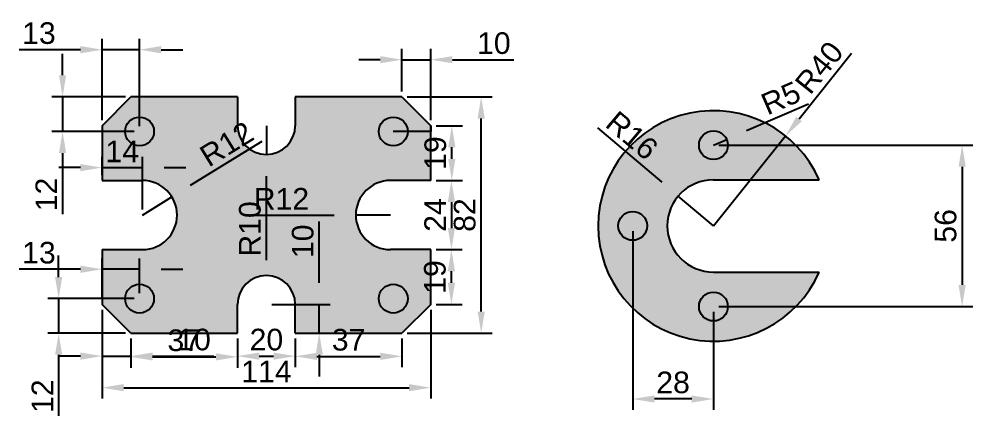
# Model space of a CAD drawing. Header units: millimetres. Extents: x 485 to 2758, y 170 to 959.
# Drawn here: x 901.2 to 1232, y 467.9 to 605.7 of the extents above; entities that cross this region are included whole.
import ezdxf

# ---------------------------------------------------------------- set-up
doc = ezdxf.new("R2010")
doc.units = ezdxf.units.MM
doc.styles.get("Standard").update_dxf_attribs({"font": 'arial_0.ttf'})
doc.dimstyles.new('ISO-25', dxfattribs={"dimscale": 3, "dimtxt": 2.5, "dimasz": 2.5, "dimexe": 1.25, "dimexo": 0.625, "dimtad": 1, "dimtxsty": 'Standard', "dimcen": 2.5, "dimadec": 0, "dimazin": 0, "dimtfac": 1, "dimtmove": 0, "dimatfit": 3, "dimfxl": 1, "dimarcsym": 0})

# ---------------------------------------------------------------- blocks, each defined once
blk = doc.blocks.new('*D151')
at = {"color": 0, "lineweight": -2, "transparency": 16777216}
for p, q in [((985.36, 563.18), (960.6, 547.9)), ((944.01, 537.65), (954.22, 543.96))]:
    blk.add_line(p, q, dxfattribs=at)
at = {"color": 0, "transparency": 16777216}
blk.add_solid([(959.94, 548.96), (961.26, 546.83), (954.22, 543.96)], dxfattribs=at)
at = {"layer": 'Defpoints', "color": 0, "transparency": 16777216}
for p in [(954.22, 543.96), (944.01, 537.65)]:
    blk.add_point(p, dxfattribs=at)
at = {"color": 0, "transparency": 16777216, "insert": (973.21, 562.31), "char_height": 7.5, "attachment_point": 5, "rotation": 31.691}
blk.add_mtext('R12', dxfattribs=at)
blk = doc.blocks.new('*D152')
at = {"color": 0, "lineweight": -2, "transparency": 16777216}
for p, q in [((930.01, 570.53), (930.01, 598.78)), ((943.01, 568.53), (943.01, 598.78)), ((922.51, 595.03), (901.22, 595.03)), ((943.01, 595.03), (930.01, 595.03)), ((950.51, 595.03), (958.01, 595.03))]:
    blk.add_line(p, q, dxfattribs=at)
at = {"color": 0, "transparency": 16777216}
for points in [[(922.51, 596.28), (922.51, 593.78), (930.01, 595.03)], [(950.51, 596.28), (950.51, 593.78), (943.01, 595.03)]]:
    blk.add_solid(points, dxfattribs=at)
at = {"layer": 'Defpoints', "color": 0, "transparency": 16777216}
for p in [(930.01, 595.03), (930.01, 568.65), (943.01, 566.65)]:
    blk.add_point(p, dxfattribs=at)
at = {"color": 0, "transparency": 16777216, "insert": (908.11, 600.74), "char_height": 7.5, "attachment_point": 5}
blk.add_mtext('13', dxfattribs=at)
blk = doc.blocks.new('*D153')
at = {"color": 0, "lineweight": -2, "transparency": 16777216}
for p, q in [((916.31, 586.15), (916.31, 593.65)), ((938.13, 578.65), (912.56, 578.65)), ((916.31, 578.65), (916.31, 566.65)), ((941.13, 566.65), (912.56, 566.65)), ((916.31, 559.15), (916.31, 537.94))]:
    blk.add_line(p, q, dxfattribs=at)
at = {"color": 0, "transparency": 16777216}
for points in [[(915.06, 586.15), (917.56, 586.15), (916.31, 578.65)], [(915.06, 559.15), (917.56, 559.15), (916.31, 566.65)]]:
    blk.add_solid(points, dxfattribs=at)
at = {"layer": 'Defpoints', "color": 0, "transparency": 16777216}
for p in [(940.01, 578.65), (916.31, 566.65), (943.01, 566.65)]:
    blk.add_point(p, dxfattribs=at)
at = {"color": 0, "transparency": 16777216, "insert": (910.67, 544.8), "char_height": 7.5, "attachment_point": 5, "rotation": 90}
blk.add_mtext('12', dxfattribs=at)
blk = doc.blocks.new('*D154')
at = {"color": 0, "lineweight": -2, "transparency": 16777216}
for p, q in [((930.01, 551.53), (930.01, 557.86)), ((944.01, 539.53), (944.01, 557.86)), ((922.51, 554.11), (915.01, 554.11)), ((930.01, 554.11), (944.01, 554.11)), ((951.51, 554.11), (959.01, 554.11))]:
    blk.add_line(p, q, dxfattribs=at)
at = {"color": 0, "transparency": 16777216}
for points in [[(922.51, 555.36), (922.51, 552.86), (930.01, 554.11)], [(951.51, 555.36), (951.51, 552.86), (944.01, 554.11)]]:
    blk.add_solid(points, dxfattribs=at)
at = {"layer": 'Defpoints', "color": 0, "transparency": 16777216}
for p in [(944.01, 554.11), (930.01, 549.65), (944.01, 537.65)]:
    blk.add_point(p, dxfattribs=at)
at = {"color": 0, "transparency": 16777216, "insert": (937.01, 559.75), "char_height": 7.5, "attachment_point": 5}
blk.add_mtext('14', dxfattribs=at)
blk = doc.blocks.new('*D155')
at = {"color": 0, "lineweight": -2, "transparency": 16777216}
for p, q in [((930.01, 508.53), (930.01, 522.59)), ((943.01, 510.53), (943.01, 522.59)), ((922.51, 518.84), (901.22, 518.84)), ((943.01, 518.84), (930.01, 518.84)), ((950.51, 518.84), (958.01, 518.84))]:
    blk.add_line(p, q, dxfattribs=at)
at = {"color": 0, "transparency": 16777216}
for points in [[(922.51, 520.09), (922.51, 517.59), (930.01, 518.84)], [(950.51, 520.09), (950.51, 517.59), (943.01, 518.84)]]:
    blk.add_solid(points, dxfattribs=at)
at = {"layer": 'Defpoints', "color": 0, "transparency": 16777216}
for p in [(930.01, 518.84), (930.01, 506.65), (943.01, 508.65)]:
    blk.add_point(p, dxfattribs=at)
at = {"color": 0, "transparency": 16777216, "insert": (908.11, 524.54), "char_height": 7.5, "attachment_point": 5}
blk.add_mtext('13', dxfattribs=at)
blk = doc.blocks.new('*D156')
at = {"color": 0, "lineweight": -2, "transparency": 16777216}
for p, q in [((914.95, 516.15), (914.95, 523.65)), ((941.13, 508.65), (911.2, 508.65)), ((914.95, 508.65), (914.95, 496.65)), ((938.13, 496.65), (911.2, 496.65)), ((914.95, 489.15), (914.95, 467.94))]:
    blk.add_line(p, q, dxfattribs=at)
at = {"color": 0, "transparency": 16777216}
for points in [[(913.7, 516.15), (916.2, 516.15), (914.95, 508.65)], [(913.7, 489.15), (916.2, 489.15), (914.95, 496.65)]]:
    blk.add_solid(points, dxfattribs=at)
at = {"layer": 'Defpoints', "color": 0, "transparency": 16777216}
for p in [(943.01, 508.65), (914.95, 496.65), (940.01, 496.65)]:
    blk.add_point(p, dxfattribs=at)
at = {"color": 0, "transparency": 16777216, "insert": (909.31, 474.8), "char_height": 7.5, "attachment_point": 5, "rotation": 90}
blk.add_mtext('12', dxfattribs=at)
blk = doc.blocks.new('*D149')
at = {"color": 0, "lineweight": -2, "transparency": 16777216}
for p, q in [((930.01, 504.78), (930.01, 484.95)), ((940.01, 494.78), (940.01, 484.95)), ((922.51, 488.7), (915.01, 488.7)), ((930.01, 488.7), (940.01, 488.7)), ((947.51, 488.7), (968.77, 488.7))]:
    blk.add_line(p, q, dxfattribs=at)
at = {"color": 0, "transparency": 16777216}
for points in [[(922.51, 489.95), (922.51, 487.45), (930.01, 488.7)], [(947.51, 489.95), (947.51, 487.45), (940.01, 488.7)]]:
    blk.add_solid(points, dxfattribs=at)
at = {"layer": 'Defpoints', "color": 0, "transparency": 16777216}
for p in [(930.01, 506.65), (940.01, 496.65), (940.01, 488.7)]:
    blk.add_point(p, dxfattribs=at)
at = {"color": 0, "transparency": 16777216, "insert": (961.89, 494.41), "char_height": 7.5, "attachment_point": 5}
blk.add_mtext('10', dxfattribs=at)
blk = doc.blocks.new('*D157')
at = {"color": 0, "lineweight": -2, "transparency": 16777216}
for p, q in [((940.01, 494.78), (940.01, 484.69)), ((977.01, 494.78), (977.01, 484.69)), ((947.51, 488.44), (969.51, 488.44))]:
    blk.add_line(p, q, dxfattribs=at)
at = {"color": 0, "transparency": 16777216}
for points in [[(947.51, 489.69), (947.51, 487.19), (940.01, 488.44)], [(969.51, 489.69), (969.51, 487.19), (977.01, 488.44)]]:
    blk.add_solid(points, dxfattribs=at)
at = {"layer": 'Defpoints', "color": 0, "transparency": 16777216}
for p in [(940.01, 496.65), (977.01, 496.65), (977.01, 488.44)]:
    blk.add_point(p, dxfattribs=at)
at = {"color": 0, "transparency": 16777216, "insert": (958.51, 494.15), "char_height": 7.5, "attachment_point": 5}
blk.add_mtext('37', dxfattribs=at)
blk = doc.blocks.new('*D150')
at = {"color": 0, "lineweight": -2, "transparency": 16777216}
for p, q in [((977.01, 494.78), (977.01, 484.94)), ((997.01, 494.78), (997.01, 484.94)), ((984.51, 488.69), (989.51, 488.69))]:
    blk.add_line(p, q, dxfattribs=at)
at = {"color": 0, "transparency": 16777216}
for points in [[(984.51, 489.94), (984.51, 487.44), (977.01, 488.69)], [(989.51, 489.94), (989.51, 487.44), (997.01, 488.69)]]:
    blk.add_solid(points, dxfattribs=at)
at = {"layer": 'Defpoints', "color": 0, "transparency": 16777216}
for p in [(977.01, 496.65), (997.01, 496.65), (997.01, 488.69)]:
    blk.add_point(p, dxfattribs=at)
at = {"color": 0, "transparency": 16777216, "insert": (987.01, 494.39), "char_height": 7.5, "attachment_point": 5}
blk.add_mtext('20', dxfattribs=at)
blk = doc.blocks.new('*D158')
at = {"color": 0, "lineweight": -2, "transparency": 16777216}
for p, q in [((997.01, 494.78), (997.01, 484.87)), ((1034.01, 494.78), (1034.01, 484.87)), ((1004.51, 488.62), (1026.51, 488.62))]:
    blk.add_line(p, q, dxfattribs=at)
at = {"color": 0, "transparency": 16777216}
for points in [[(1004.51, 489.87), (1004.51, 487.37), (997.01, 488.62)], [(1026.51, 489.87), (1026.51, 487.37), (1034.01, 488.62)]]:
    blk.add_solid(points, dxfattribs=at)
at = {"layer": 'Defpoints', "color": 0, "transparency": 16777216}
for p in [(997.01, 496.65), (1034.01, 496.65), (1034.01, 488.62)]:
    blk.add_point(p, dxfattribs=at)
at = {"color": 0, "transparency": 16777216, "insert": (1015.51, 494.33), "char_height": 7.5, "attachment_point": 5}
blk.add_mtext('37', dxfattribs=at)
blk = doc.blocks.new('*D159')
at = {"color": 0, "lineweight": -2, "transparency": 16777216}
for p, q in [((930.01, 504.78), (930.01, 474)), ((1044.01, 504.78), (1044.01, 474)), ((937.51, 477.75), (1036.51, 477.75))]:
    blk.add_line(p, q, dxfattribs=at)
at = {"color": 0, "transparency": 16777216}
for points in [[(937.51, 479), (937.51, 476.5), (930.01, 477.75)], [(1036.51, 479), (1036.51, 476.5), (1044.01, 477.75)]]:
    blk.add_solid(points, dxfattribs=at)
at = {"layer": 'Defpoints', "color": 0, "transparency": 16777216}
for p in [(930.01, 506.65), (1044.01, 506.65), (1044.01, 477.75)]:
    blk.add_point(p, dxfattribs=at)
at = {"color": 0, "transparency": 16777216, "insert": (987.01, 483.39), "char_height": 7.5, "attachment_point": 5}
blk.add_mtext('114', dxfattribs=at)
blk = doc.blocks.new('*D160')
at = {"color": 0, "lineweight": -2, "transparency": 16777216}
for p, q in [((1035.88, 578.65), (1065.25, 578.65)), ((1061.5, 504.15), (1061.5, 571.15)), ((1035.88, 496.65), (1065.25, 496.65))]:
    blk.add_line(p, q, dxfattribs=at)
at = {"color": 0, "transparency": 16777216}
for points in [[(1060.25, 571.15), (1062.75, 571.15), (1061.5, 578.65)], [(1060.25, 504.15), (1062.75, 504.15), (1061.5, 496.65)]]:
    blk.add_solid(points, dxfattribs=at)
at = {"layer": 'Defpoints', "color": 0, "transparency": 16777216}
for p in [(1034.01, 578.65), (1061.5, 578.65), (1034.01, 496.65)]:
    blk.add_point(p, dxfattribs=at)
at = {"color": 0, "transparency": 16777216, "insert": (1055.8, 537.65), "char_height": 7.5, "attachment_point": 5, "rotation": 90}
blk.add_mtext('82', dxfattribs=at)
blk = doc.blocks.new('*D161')
at = {"color": 0, "lineweight": -2, "transparency": 16777216}
for p, q in [((1045.88, 525.65), (1054.92, 525.65)), ((1051.17, 514.15), (1051.17, 518.15)), ((1045.88, 506.65), (1054.92, 506.65))]:
    blk.add_line(p, q, dxfattribs=at)
at = {"color": 0, "transparency": 16777216}
for points in [[(1049.92, 518.15), (1052.42, 518.15), (1051.17, 525.65)], [(1049.92, 514.15), (1052.42, 514.15), (1051.17, 506.65)]]:
    blk.add_solid(points, dxfattribs=at)
at = {"layer": 'Defpoints', "color": 0, "transparency": 16777216}
for p in [(1044.01, 525.65), (1051.17, 525.65), (1044.01, 506.65)]:
    blk.add_point(p, dxfattribs=at)
at = {"color": 0, "transparency": 16777216, "insert": (1045.46, 516.15), "char_height": 7.5, "attachment_point": 5, "rotation": 90}
blk.add_mtext('19', dxfattribs=at)
blk = doc.blocks.new('*D162')
at = {"color": 0, "lineweight": -2, "transparency": 16777216}
for p, q in [((1045.88, 568.65), (1055.06, 568.65)), ((1051.31, 557.15), (1051.31, 561.15)), ((1045.88, 549.65), (1055.06, 549.65))]:
    blk.add_line(p, q, dxfattribs=at)
at = {"color": 0, "transparency": 16777216}
for points in [[(1050.06, 561.15), (1052.56, 561.15), (1051.31, 568.65)], [(1050.06, 557.15), (1052.56, 557.15), (1051.31, 549.65)]]:
    blk.add_solid(points, dxfattribs=at)
at = {"layer": 'Defpoints', "color": 0, "transparency": 16777216}
for p in [(1044.01, 568.65), (1051.31, 568.65), (1044.01, 549.65)]:
    blk.add_point(p, dxfattribs=at)
at = {"color": 0, "transparency": 16777216, "insert": (1045.61, 559.15), "char_height": 7.5, "attachment_point": 5, "rotation": 90}
blk.add_mtext('19', dxfattribs=at)
blk = doc.blocks.new('*D163')
at = {"color": 0, "lineweight": -2, "transparency": 16777216}
for p, q in [((1045.88, 549.65), (1054.92, 549.65)), ((1051.17, 542.15), (1051.17, 533.15)), ((1045.88, 525.65), (1054.92, 525.65))]:
    blk.add_line(p, q, dxfattribs=at)
at = {"color": 0, "transparency": 16777216}
for points in [[(1049.92, 542.15), (1052.42, 542.15), (1051.17, 549.65)], [(1049.92, 533.15), (1052.42, 533.15), (1051.17, 525.65)]]:
    blk.add_solid(points, dxfattribs=at)
at = {"layer": 'Defpoints', "color": 0, "transparency": 16777216}
for p in [(1044.01, 549.65), (1044.01, 525.65), (1051.17, 525.65)]:
    blk.add_point(p, dxfattribs=at)
at = {"color": 0, "transparency": 16777216, "insert": (1045.53, 537.65), "char_height": 7.5, "attachment_point": 5, "rotation": 90}
blk.add_mtext('24', dxfattribs=at)
blk = doc.blocks.new('*D164')
at = {"color": 0, "lineweight": -2, "transparency": 16777216}
for p, q in [((1034.01, 580.53), (1034.01, 595.31)), ((1044.01, 570.53), (1044.01, 595.31)), ((1026.51, 591.56), (1019.01, 591.56)), ((1034.01, 591.56), (1044.01, 591.56)), ((1051.51, 591.56), (1072.77, 591.56))]:
    blk.add_line(p, q, dxfattribs=at)
at = {"color": 0, "transparency": 16777216}
for points in [[(1026.51, 592.81), (1026.51, 590.31), (1034.01, 591.56)], [(1051.51, 592.81), (1051.51, 590.31), (1044.01, 591.56)]]:
    blk.add_solid(points, dxfattribs=at)
at = {"layer": 'Defpoints', "color": 0, "transparency": 16777216}
for p in [(1044.01, 591.56), (1034.01, 578.65), (1044.01, 568.65)]:
    blk.add_point(p, dxfattribs=at)
at = {"color": 0, "transparency": 16777216, "insert": (1065.89, 597.26), "char_height": 7.5, "attachment_point": 5}
blk.add_mtext('10', dxfattribs=at)
blk = doc.blocks.new('*D165')
at = {"color": 0, "lineweight": -2, "transparency": 16777216}
for p, q in [((1005.33, 514.15), (1005.33, 535.42)), ((988.88, 506.65), (1009.08, 506.65)), ((1005.33, 496.65), (1005.33, 506.65)), ((998.88, 496.65), (1009.08, 496.65)), ((1005.33, 489.15), (1005.33, 481.65))]:
    blk.add_line(p, q, dxfattribs=at)
at = {"color": 0, "transparency": 16777216}
for points in [[(1004.08, 514.15), (1006.58, 514.15), (1005.33, 506.65)], [(1004.08, 489.15), (1006.58, 489.15), (1005.33, 496.65)]]:
    blk.add_solid(points, dxfattribs=at)
at = {"layer": 'Defpoints', "color": 0, "transparency": 16777216}
for p in [(987.01, 506.65), (1005.33, 506.65), (997.01, 496.65)]:
    blk.add_point(p, dxfattribs=at)
at = {"color": 0, "transparency": 16777216, "insert": (999.63, 528.54), "char_height": 7.5, "attachment_point": 5, "rotation": 90}
blk.add_mtext('10', dxfattribs=at)
blk = doc.blocks.new('*D166')
at = {"color": 0, "lineweight": -2, "transparency": 16777216}
for p, q in [((987.01, 568.65), (987.01, 558.65)), ((987.01, 522.01), (987.01, 551.15))]:
    blk.add_line(p, q, dxfattribs=at)
at = {"color": 0, "transparency": 16777216}
blk.add_solid([(985.76, 551.15), (988.26, 551.15), (987.01, 558.65)], dxfattribs=at)
at = {"layer": 'Defpoints', "color": 0, "transparency": 16777216}
for p in [(987.01, 568.65), (987.01, 558.65)]:
    blk.add_point(p, dxfattribs=at)
at = {"color": 0, "transparency": 16777216, "insert": (981.3, 532.83), "char_height": 7.5, "attachment_point": 5, "rotation": 90}
blk.add_mtext('R10', dxfattribs=at)
blk = doc.blocks.new('*D167')
at = {"color": 0, "lineweight": -2, "transparency": 16777216}
for p, q in [((981.41, 537.65), (1010.51, 537.65)), ((1030.01, 537.65), (1018.01, 537.65))]:
    blk.add_line(p, q, dxfattribs=at)
at = {"color": 0, "transparency": 16777216}
blk.add_solid([(1010.51, 538.9), (1010.51, 536.4), (1018.01, 537.65)], dxfattribs=at)
at = {"layer": 'Defpoints', "color": 0, "transparency": 16777216}
for p in [(1018.01, 537.65), (1030.01, 537.65)]:
    blk.add_point(p, dxfattribs=at)
at = {"color": 0, "transparency": 16777216, "insert": (992.21, 543.29), "char_height": 7.5, "attachment_point": 5}
blk.add_mtext('R12', dxfattribs=at)
blk = doc.blocks.new('*D174')
at = {"color": 0, "lineweight": -2, "transparency": 16777216}
for p, q in [((1143.93, 561.89), (1232.05, 561.89)), ((1228.3, 554.39), (1228.3, 513.39)), ((1143.93, 505.89), (1232.05, 505.89))]:
    blk.add_line(p, q, dxfattribs=at)
at = {"color": 0, "transparency": 16777216}
for points in [[(1227.05, 554.39), (1229.55, 554.39), (1228.3, 561.89)], [(1227.05, 513.39), (1229.55, 513.39), (1228.3, 505.89)]]:
    blk.add_solid(points, dxfattribs=at)
at = {"layer": 'Defpoints', "color": 0, "transparency": 16777216}
for p in [(1142.05, 561.89), (1142.05, 505.89), (1228.3, 505.89)]:
    blk.add_point(p, dxfattribs=at)
at = {"color": 0, "transparency": 16777216, "insert": (1222.59, 533.89), "char_height": 7.5, "attachment_point": 5, "rotation": 90}
blk.add_mtext('56', dxfattribs=at)
blk = doc.blocks.new('*D175')
at = {"color": 0, "lineweight": -2, "transparency": 16777216}
for p, q in [((1174.99, 576.16), (1153.52, 566.86)), ((1142.05, 561.89), (1146.64, 563.88))]:
    blk.add_line(p, q, dxfattribs=at)
at = {"color": 0, "transparency": 16777216}
blk.add_solid([(1153.02, 568), (1154.02, 565.71), (1146.64, 563.88)], dxfattribs=at)
at = {"layer": 'Defpoints', "color": 0, "transparency": 16777216}
for p in [(1146.64, 563.88), (1142.05, 561.89)]:
    blk.add_point(p, dxfattribs=at)
at = {"color": 0, "transparency": 16777216, "insert": (1165.43, 578.22), "char_height": 7.5, "attachment_point": 5, "rotation": 23.4328}
blk.add_mtext('R5', dxfattribs=at)
blk = doc.blocks.new('*D176')
at = {"color": 0, "lineweight": -2, "transparency": 16777216}
for p, q in [((1189.94, 593.73), (1171.73, 570.97)), ((1142.05, 533.89), (1167.05, 565.12))]:
    blk.add_line(p, q, dxfattribs=at)
at = {"color": 0, "transparency": 16777216}
blk.add_solid([(1170.76, 571.75), (1172.71, 570.19), (1167.05, 565.12)], dxfattribs=at)
at = {"layer": 'Defpoints', "color": 0, "transparency": 16777216}
for p in [(1167.05, 565.12), (1142.05, 533.89)]:
    blk.add_point(p, dxfattribs=at)
at = {"color": 0, "transparency": 16777216, "insert": (1178.73, 588.84), "char_height": 7.5, "attachment_point": 5, "rotation": 51.3292}
blk.add_mtext('R40', dxfattribs=at)
blk = doc.blocks.new('*D177')
at = {"color": 0, "lineweight": -2, "transparency": 16777216}
for p, q in [((1101.83, 567.89), (1124.11, 549.06)), ((1142.05, 533.89), (1129.83, 544.22))]:
    blk.add_line(p, q, dxfattribs=at)
at = {"color": 0, "transparency": 16777216}
blk.add_solid([(1124.91, 550.01), (1123.3, 548.1), (1129.83, 544.22)], dxfattribs=at)
at = {"layer": 'Defpoints', "color": 0, "transparency": 16777216}
for p in [(1129.83, 544.22), (1142.05, 533.89)]:
    blk.add_point(p, dxfattribs=at)
at = {"color": 0, "transparency": 16777216, "insert": (1113.79, 565.25), "char_height": 7.5, "attachment_point": 5, "rotation": 319.7867}
blk.add_mtext('R16', dxfattribs=at)
blk = doc.blocks.new('*D178')
at = {"color": 0, "lineweight": -2, "transparency": 16777216}
for p, q in [((1114.05, 532.01), (1114.05, 470.07)), ((1142.05, 504.01), (1142.05, 470.07)), ((1134.55, 473.82), (1121.55, 473.82))]:
    blk.add_line(p, q, dxfattribs=at)
at = {"color": 0, "transparency": 16777216}
for points in [[(1121.55, 475.07), (1121.55, 472.57), (1114.05, 473.82)], [(1134.55, 475.07), (1134.55, 472.57), (1142.05, 473.82)]]:
    blk.add_solid(points, dxfattribs=at)
at = {"layer": 'Defpoints', "color": 0, "transparency": 16777216}
for p in [(1114.05, 533.89), (1142.05, 505.89), (1114.05, 473.82)]:
    blk.add_point(p, dxfattribs=at)
at = {"color": 0, "transparency": 16777216, "insert": (1128.05, 479.53), "char_height": 7.5, "attachment_point": 5}
blk.add_mtext('28', dxfattribs=at)

msp = doc.modelspace()

# ---------------------------------------------------------------- hatches: boundary and pattern name
at = {"true_color": 0xf1eb1f}
h = msp.add_hatch(color=2, dxfattribs=at)
h.dxf.hatch_style = 1
h.paths.add_polyline_path([(1178.712, 517.887), (1142.051, 517.887, -1), (1142.051, 549.887), (1178.712, 549.887, 4.7912878)])
h.paths.add_polyline_path([(1119.051, 533.887, -1), (1109.051, 533.887, -1)], flags=16)
h.paths.add_polyline_path([(1137.051, 561.887, -1), (1147.051, 561.887, -1)], flags=16)
h.paths.add_polyline_path([(1147.051, 505.887, -1), (1137.051, 505.887, -1)], flags=16)
h.paths.add_polyline_path([(1160.478, 567.593), (1176.208, 574.41), (1170.062, 588.591), (1154.332, 581.773)], flags=9)
h.paths.add_polyline_path([(1099.853, 566.824), (1117.395, 551.993), (1127.373, 563.795), (1109.832, 578.626)], flags=9)
h = msp.add_hatch(color=256)
h.dxf.hatch_style = 1
h.set_gradient(color1=(0, 255, 255), color2=(255, 255, 0), tint=1)
h.paths.add_polyline_path([(1030.008, 549.655), (1044.008, 549.655), (1044.008, 566.655), (1036.008, 566.655, -1), (1026.008, 566.655, -1), (1036.008, 566.655), (1044.008, 566.655), (1044.008, 568.655), (1034.008, 578.655), (997.008, 578.655), (997.008, 568.655, -1), (977.008, 568.655), (977.008, 578.655), (940.008, 578.655), (930.008, 568.655), (930.008, 549.655), (944.008, 549.655, -1), (944.008, 525.655), (930.008, 525.655), (930.008, 506.655), (940.008, 496.655), (977.008, 496.655), (977.008, 506.655, -1), (997.008, 506.655), (997.008, 496.655), (1034.008, 496.655), (1044.008, 506.655), (1044.008, 525.655), (1030.008, 525.655, -1)])
h.paths.add_polyline_path([(938.008, 566.655, -1), (948.008, 566.655, -1)], flags=16)
h.paths.add_polyline_path([(948.008, 508.655, -1), (938.008, 508.655, -1)], flags=16)
h.paths.add_polyline_path([(1036.008, 508.655, -1), (1026.008, 508.655, -1)], flags=16)
h.paths.add_polyline_path([(958.629, 545.811), (965.144, 549.834), (962.437, 554.217), (955.922, 550.195)], flags=24)
h.paths.add_polyline_path([(934.335, 553.367), (939.47, 553.367), (939.47, 558.519), (934.335, 558.519)], flags=24)
h.paths.add_polyline_path([(933.83, 518.141), (938.965, 518.141), (938.965, 523.293), (933.83, 523.293)], flags=24)
h.paths.add_polyline_path([(1006.032, 498.981), (1006.032, 504.115), (1000.88, 504.115), (1000.88, 498.981)], flags=24)
h.paths.add_polyline_path([(987.706, 544.532), (987.706, 552.189), (982.554, 552.189), (982.554, 544.532)], flags=24)
h.paths.add_polyline_path([(1005.535, 536.914), (1013.192, 536.914), (1013.192, 542.066), (1005.535, 542.066)], flags=24)
h = msp.add_hatch(color=256)
h.dxf.hatch_style = 1
h.set_gradient(color1=(255, 0, 255), color2=(255, 255, 0), tint=1, name='SPHERICAL')
h.paths.add_polyline_path([(948.008, 566.655, 1), (938.008, 566.655, 1)])
h = msp.add_hatch(color=256)
h.dxf.hatch_style = 1
h.set_gradient(color1=(255, 0, 255), color2=(255, 255, 0), tint=1, name='SPHERICAL')
h.paths.add_polyline_path([(1036.008, 566.655, 1), (1026.008, 566.655, 1)])
at = {"true_color": 0x7aafdf}
h = msp.add_hatch(color=143, dxfattribs=at)
h.dxf.hatch_style = 1
h.paths.add_polyline_path([(1137.051, 561.887, 1), (1147.051, 561.887, 1)])
h = msp.add_hatch(color=143, dxfattribs=at)
h.dxf.hatch_style = 1
h.paths.add_polyline_path([(1109.051, 533.887, 1), (1119.051, 533.887, 1)])
h = msp.add_hatch(color=256)
h.dxf.hatch_style = 1
h.set_gradient(color1=(255, 0, 255), color2=(255, 255, 0), tint=1, name='SPHERICAL')
h.paths.add_polyline_path([(948.008, 508.655, 1), (938.008, 508.655, 1)])
h = msp.add_hatch(color=256)
h.dxf.hatch_style = 1
h.set_gradient(color1=(255, 0, 255), color2=(255, 255, 0), tint=1, name='SPHERICAL')
h.paths.add_polyline_path([(1036.008, 508.655, 1), (1026.008, 508.655, 1)])
h = msp.add_hatch(color=143, dxfattribs=at)
h.dxf.hatch_style = 1
h.paths.add_polyline_path([(1137.051, 505.887, 1), (1147.051, 505.887, 1)])

# ---------------------------------------------------------------- linework, layer by layer
for p, q in [((930.008, 568.655), (940.008, 578.655)), ((977.008, 578.655), (940.008, 578.655)), ((977.008, 578.655), (977.008, 568.655)), ((1034.008, 578.655), (997.008, 578.655)), ((997.008, 578.655), (997.008, 568.655)), ((1034.008, 578.655), (1044.008, 568.655)), ((930.008, 568.655), (930.008, 549.655)), ((1044.008, 566.655), (1031.008, 566.655)), ((1044.008, 549.655), (1044.008, 568.655)), ((1044.008, 568.655), (1044.008, 566.655)), ((930.008, 549.655), (944.008, 549.655)), ((1044.008, 549.655), (1030.008, 549.655)), ((1142.051, 549.887), (1178.712, 549.887)), ((1142.051, 533.887), (1142.051, 533.887)), ((930.008, 525.655), (930.008, 506.655)), ((930.008, 525.655), (944.008, 525.655)), ((1044.008, 525.655), (1030.008, 525.655)), ((1044.008, 506.655), (1044.008, 525.655)), ((1142.051, 517.887), (1178.712, 517.887)), ((940.008, 496.655), (930.008, 506.655)), ((977.008, 496.655), (977.008, 506.655)), ((997.008, 496.655), (997.008, 506.655)), ((1044.008, 506.655), (1034.008, 496.655)), ((940.008, 496.655), (977.008, 496.655)), ((997.008, 496.655), (1034.008, 496.655))]:
    msp.add_line(p, q)
for centre in [(943.008, 566.655), (1031.008, 566.655), (1142.051, 561.887), (1114.051, 533.887), (943.008, 508.655), (1031.008, 508.655), (1142.051, 505.887)]:
    msp.add_circle(centre, 5)
for centre, radius, start, end in [((1142.051, 533.887), 40, 23.57818, 336.42182), ((987.008, 568.655), 10, 180, 0), ((944.008, 537.655), 12, 270, 90), ((1030.008, 537.655), 12, 90, 270), ((1142.051, 533.887), 16, 90, 270), ((987.008, 506.655), 10, 0, 180)]:
    msp.add_arc(centre, radius, start, end)

# ---------------------------------------------------------------- dimensions: what is measured, and where the dimension line sits
for base, p1, p2, picture, middle in [((930.008, 595.031), (943.008, 566.655), (930.008, 568.655), '*D152', (908.114, 600.738)), ((1044.008, 591.557), (1034.008, 578.655), (1044.008, 568.655), '*D164', (1065.889, 597.261)), ((944.008, 554.108), (930.008, 549.655), (944.008, 537.655), '*D154', (937.008, 559.748)), ((1114.051, 473.823), (1142.051, 505.887), (1114.051, 533.887), '*D178', (1128.051, 479.528)), ((930.008, 518.837), (943.008, 508.655), (930.008, 506.655), '*D155', (908.114, 524.544)), ((940.008, 488.705), (930.008, 506.655), (940.008, 496.655), '*D149', (961.889, 494.409)), ((1044.008, 477.754), (930.008, 506.655), (1044.008, 506.655), '*D159', (987.008, 483.394)), ((977.008, 488.438), (940.008, 496.655), (977.008, 496.655), '*D157', (958.508, 494.145)), ((997.008, 488.686), (977.008, 496.655), (997.008, 496.655), '*D150', (987.008, 494.39)), ((1034.008, 488.624), (997.008, 496.655), (1034.008, 496.655), '*D158', (1015.508, 494.331))]:
    dim = msp.add_linear_dim(base=base, p1=p1, p2=p2, dimstyle='ISO-25')
    dim.commit()
    dim.dimension.update_dxf_attribs({"geometry": picture, "text_midpoint": middle})
for center, mpoint, picture, middle in [((1142.051, 533.887), (1167.045, 565.117), '*D176', (1178.727, 588.842)), ((1142.051, 561.887), (1146.639, 563.875), '*D175', (1165.434, 578.222)), ((1142.051, 533.887), (1129.833, 544.217), '*D177', (1113.789, 565.252)), ((944.008, 537.655), (954.219, 543.959), '*D151', (973.207, 562.31)), ((987.008, 568.655), (987.008, 558.655), '*D166', (981.304, 532.832)), ((1030.008, 537.655), (1018.008, 537.655), '*D167', (992.211, 543.295))]:
    dim = msp.add_radius_dim(center=center, mpoint=mpoint, dimstyle='ISO-25')
    dim.commit()
    dim.dimension.update_dxf_attribs({"geometry": picture, "text_midpoint": middle})
for base, p1, p2, picture, middle in [((916.31, 566.655), (940.008, 578.655), (943.008, 566.655), '*D153', (910.67, 544.799)), ((1061.503, 578.655), (1034.008, 496.655), (1034.008, 578.655), '*D160', (1055.799, 537.655)), ((1051.309, 568.655), (1044.008, 549.655), (1044.008, 568.655), '*D162', (1045.605, 559.155)), ((1228.297, 505.887), (1142.051, 561.887), (1142.051, 505.887), '*D174', (1222.592, 533.887)), ((1051.166, 525.655), (1044.008, 549.655), (1044.008, 525.655), '*D163', (1045.525, 537.655)), ((1005.334, 506.655), (997.008, 496.655), (987.008, 506.655), '*D165', (999.63, 528.535)), ((914.953, 496.655), (943.008, 508.655), (940.008, 496.655), '*D156', (909.312, 474.799)), ((1051.166, 525.655), (1044.008, 506.655), (1044.008, 525.655), '*D161', (1045.462, 516.155))]:
    dim = msp.add_linear_dim(base=base, p1=p1, p2=p2, angle=90, dimstyle='ISO-25')
    dim.commit()
    dim.dimension.update_dxf_attribs({"geometry": picture, "text_midpoint": middle})

doc.saveas('drawing.dxf')
